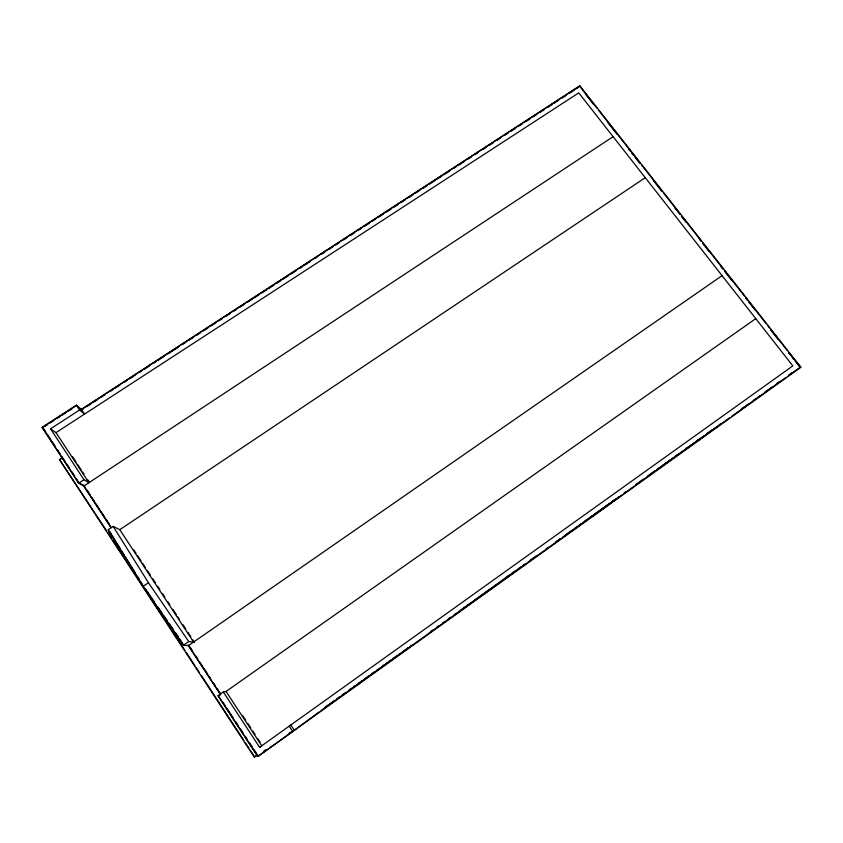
<?xml version="1.0" encoding="UTF-8"?>
<svg xmlns="http://www.w3.org/2000/svg" width="843" height="843" viewBox="0 0 843 843"><rect width="100%" height="100%" fill="white"/><g stroke="black" fill="none" stroke-linecap="round" stroke-linejoin="round"><path stroke-width="1.26" d="M83.341 408.834L80.928 409.951L579.858 85.849L800.85 367.285L258.285 756.171M62.477 457.148L59.6 459.741L254.312 757.151L257.357 754.98M361.837 681.091L362.522 680.501M292.763 731.461L294.333 730.259L290.867 725.022L289.233 726.129L292.763 731.461L257.832 756.487L218 695.707L223.3 691.977L226.05 691.45L755.771 318.633M290.993 732.124L289.128 733.01M257.832 756.487L218.59 696.381M254.66 756.898L257.684 754.727M263.806 751.145L265.924 749.627M324.955 707.277L328.169 704.98M329.708 703.873L333.986 700.807M336.715 698.858L339.919 696.56M341.478 695.443L345.756 692.377M348.475 690.428L351.679 688.13M353.238 687.013L355.377 685.485M361.257 681.376L359.023 682.988L359.434 683.599M364.998 678.583L369.497 675.485M370.878 674.474L375.251 671.376M376.768 670.153L378.992 668.678M381.573 666.813L384.777 664.516M385.989 663.683L390.667 660.195M393.333 658.394L396.568 655.97M397.907 655.127L400.035 653.61M403.902 650.849L408.465 647.572M430.762 631.47L432.902 629.942M436.653 627.245L438.792 625.717M442.522 623.051L444.661 621.512M448.423 618.815L450.562 617.287M454.282 614.621L456.411 613.093M460.183 610.395L462.322 608.857M462.828 608.635L464.883 607.16M466.316 606.106L470.742 602.956M472.091 601.997L474.145 600.522M474.504 600.237L476.622 598.72M478.034 597.719L497.876 583.525M500.236 581.702L509.383 575.147M511.986 573.282L515.199 570.985M517.939 569.014L521.143 566.717M522.681 565.621L524.81 564.093M529.699 560.584L533.977 557.518M534.43 557.202L536.569 555.663M546.19 548.772L548.329 547.244M555.579 542.154L560.226 538.825M565.231 535.263L571.807 530.521M574.599 528.529L577.855 526.222M579.173 525.242L581.301 523.735M585.168 520.953L592.945 515.389M594.283 514.314L604.568 506.949M606.043 505.895L608.172 504.367M612.05 501.585L614.189 500.057M623.82 493.155L625.959 491.627M635.58 484.725L637.719 483.197M639.173 482.164L643.441 479.098M647.34 476.306L655.201 470.679M656.866 469.593L670.649 459.73M671.028 459.446L673.178 457.886M674.442 456.895L678.91 453.797M680.501 452.67L684.959 449.445M686.191 448.465L688.331 446.938M691.018 445.136L694.168 442.87M695.475 441.816L697.614 440.288M697.951 440.046L700.09 438.518M707.235 433.397L709.374 431.858M709.711 431.627L711.84 430.088M718.995 424.967L721.134 423.428M741.461 408.876L744.664 406.579M746.044 405.588L748.184 404.06M753.22 400.446L756.434 398.149M757.804 397.169L759.943 395.641M764.991 392.016L771.693 387.211M776.751 383.586L779.965 381.289M788.511 375.156L791.725 372.859M357.084 684.632L375.451 671.46M377.285 670.153L384.945 664.537M386.02 663.884L396.705 656.233M399.424 654.168L408.128 648.056M465.304 606.971L474.072 600.796M474.735 600.205L491.954 587.877M494.051 586.486L503.545 579.573M504.304 579.152L509.572 575.358M511.659 573.883L516.907 570.121L514.947 571.47M565.2 535.389L577.782 526.38M578.424 526.032L587.192 519.636L584.989 521.174M589.025 518.434L610.501 503.06M611.312 502.46L618.983 496.98L612.798 501.311M664.684 464.114L662.577 465.621L667.551 462.175M665.39 463.608L673.093 458.086M674.874 456.938L682.187 451.563M684.326 450.162L712.145 430.225M713.726 429.098L717.93 426.084L714.832 428.265M319.128 711.977L293.712 730.702M320.93 710.67L402.49 652.25M403.281 651.671L414.24 643.82M415.041 643.241L426 635.401M426.8 634.811L470.889 603.24M472.786 601.87L622.64 494.504M624.642 493.06L634.389 486.084M636.402 484.63L682.482 451.627M684.527 450.151L694.242 443.197M696.286 441.721L705.991 434.777M708.046 433.291L717.751 426.347M719.817 424.861L729.511 417.928M731.576 416.442L786.15 377.348M788.258 375.83L800.334 367.179M223.3 691.977L259.623 747.309L792.82 365.883L578.751 92.867L56.007 432.628L50.538 428.824L79.569 409.983L84.542 414.082L81.392 409.34L76.376 405.167L42.15 427.348L78.736 483.176L83.784 486.105L111.034 527.665M800.85 367.285L788.985 352.722M698.13 440.088L703.547 436.274M706.582 434.092L712.093 430.246M675.833 456.042L679.079 453.745M686.571 448.487L691.734 444.83M648.552 475.536L649.51 474.862L649.942 475.431M651.028 473.798L655.159 470.889M658.267 468.655L661.355 466.527M668.91 461.174L671.017 459.688M699.416 439.972L699.985 439.572M607.655 504.925L610.743 502.755M605.221 506.675L610.574 502.934M612.524 501.564L614.473 500.205M589.268 518.182L593.409 515.284M556.917 541.227L559.963 539.109M562.998 536.991L566.043 534.873M568.224 533.282L571.006 531.343M183.426 645.264L188.758 641.576L193.605 642.06L119.78 529.689L113.183 526.411L107.893 529.941L143.078 586.391L183.426 645.264L188.411 645.654L722.072 275.65M259.623 747.309L261.773 745.834L226.05 691.45M510.026 574.852L512.976 572.829M505.031 578.393L508.656 575.906M486.527 591.765L490.953 588.709M143.078 586.391L148.442 582.745L113.183 526.411M179.77 638.941L183.1 644.568L143.257 586.443L140.834 581.744M108.852 530.458L143.257 586.443M119.78 529.689L645.264 177.694M42.15 427.348L78.515 482.639L76.713 479.119M78.736 483.176L83.963 479.73L88.926 482.723L56.007 432.628M78.515 482.639L83.91 485.357L85.354 487.549M83.784 486.105L613.103 136.671M61.718 458.35L59.6 459.741L106.46 530.563M42.392 427.506L75.902 405.789M45.09 426.221L47.229 424.83M50.432 422.754L53.646 420.668M56.85 418.592L60.064 416.516M62.203 415.125L65.417 413.049M68.62 410.962L71.834 408.887M81.392 409.34L579.858 85.849M86.65 406.684L91.065 403.818M93.267 402.385L97.683 399.529M100.991 397.38L105.396 394.513M109.811 391.647L113.12 389.508M115.322 388.075L119.738 385.209M124.153 382.343L127.462 380.193M129.664 378.77L135.175 375.188M139.59 372.321L141.793 370.888M144.005 369.455L149.517 365.883M153.932 363.017L156.134 361.584M158.336 360.151L163.858 356.568M168.263 353.712L178.189 347.263M182.604 344.397L185.913 342.258M189.222 340.108L193.637 337.242M196.946 335.092L200.255 332.943M203.563 330.804L207.968 327.938M211.277 325.788L215.692 322.922M219.001 320.772L222.31 318.633M225.618 316.483L230.034 313.617M233.342 311.467L236.651 309.318M239.96 307.179L244.365 304.312M247.673 302.163L252.089 299.297M254.291 297.864L258.706 295.008M262.015 292.858L266.43 289.992M268.632 288.559L274.154 284.987M276.356 283.554L280.772 280.687M282.974 279.254L288.485 275.672M290.698 274.238L296.209 270.666M299.518 268.517L302.827 266.367M305.029 264.934L310.551 261.362M314.955 258.495L317.168 257.062M321.573 254.196L324.882 252.046M329.297 249.191L332.606 247.041M335.914 244.892L339.223 242.742M343.638 239.876L346.947 237.737M350.256 235.587L354.661 232.721M357.969 230.571L361.278 228.421M364.587 226.282L369.002 223.416M372.311 221.266L375.62 219.117M378.928 216.967L383.344 214.111M386.652 211.962L391.057 209.096M394.366 206.946L397.675 204.796M400.983 202.657L405.399 199.791M408.707 197.641L413.123 194.775M415.325 193.342L419.74 190.486M423.049 188.337L427.454 185.471M429.667 184.037L435.178 180.455M437.38 179.032L441.795 176.166M443.998 174.733L449.519 171.15M453.924 168.284L456.137 166.861M458.339 165.428L463.85 161.845M468.265 158.979L471.574 156.83M474.883 154.691L478.192 152.541M482.607 149.675L485.916 147.525M489.225 145.375L493.629 142.52M496.938 140.37L500.247 138.22M504.662 135.354L507.971 133.205M511.279 131.065L515.695 128.199M519.003 126.05L522.312 123.9M525.621 121.75L530.026 118.895M533.334 116.745L536.643 114.595M539.952 112.446L544.367 109.59M547.676 107.44L552.091 104.574M554.294 103.141L558.709 100.275M562.018 98.125L566.422 95.27M569.731 93.12L574.146 90.254M576.349 88.821L579.447 86.397M406.684 648.962L407.38 648.583M218 695.707L219.897 695.306M579.731 86.207L596.77 107.904M598.393 109.969L639.753 162.646M641.375 164.712L661.65 190.539M663.272 192.604L680.301 214.301M681.924 216.366L701.387 241.151M703.009 243.227L704.632 245.292M706.255 247.357L723.283 269.043M724.906 271.109L744.38 295.904M745.992 297.969L747.615 300.034M749.237 302.1L766.276 323.796M767.899 325.862L769.511 327.927M771.134 329.992L787.362 350.646M585.358 93.931L593.483 104.29M607.308 121.898L617.065 134.322M628.457 148.832L630.079 150.897M631.702 152.973L633.335 155.038M634.958 157.114L639.837 163.331M653.662 180.939L661.797 191.298M674.811 207.873L676.434 209.939M678.057 212.014L679.69 214.08M681.313 216.156L686.191 222.373M699.205 238.948L700.828 241.014M702.451 243.09L708.963 251.372M721.155 266.915L722.788 268.98M724.411 271.056L731.735 280.382M745.56 297.99L747.183 300.055M748.805 302.131L755.317 310.414M770.765 330.098L778.089 339.423M788.658 352.89L790.281 354.956M791.904 357.032L793.537 359.107M795.16 361.173L800.039 367.39M696.276 441.363L696.697 441.922M695.717 441.764L696.139 442.322M603.535 507.802L603.957 508.382M603.135 508.087L603.556 508.666M555.895 541.933L556.327 542.523M508.066 576.212L508.487 576.802M507.834 576.37L508.255 576.96M463.924 607.118L464.377 607.761M459.003 611.354L459.424 611.955M458.866 611.449L459.287 612.05M410.868 645.127L411.321 645.77M409.466 646.844L409.93 647.424M148.442 582.745L188.758 641.576M145.828 589.426L154.68 602.345M157.63 606.654L162.056 613.114M163.531 615.264L167.22 620.648M169.432 623.873L173.121 629.257M175.333 632.482L178.284 636.792M358.97 683.03L359.392 683.641M76.376 405.167L79.569 409.983M72.509 456.621L76.112 462.112M77.556 464.303L81.17 469.804M82.614 471.996L84.058 474.188M87.661 479.688L89.105 481.88M133.847 549.973L136.008 553.271M137.451 555.463L141.066 560.953M142.509 563.156L145.396 567.55M147.557 570.837L150.444 575.232M152.615 578.53L155.502 582.924M157.662 586.212L159.822 589.51M162.71 593.904L164.88 597.202M167.768 601.596L169.928 604.884M172.815 609.278L176.429 614.768M177.873 616.971L179.317 619.162M182.92 624.652L185.808 629.047M187.968 632.345L190.855 636.739M193.026 640.037L194.47 642.229M242.816 715.812L245.703 720.207M247.874 723.505L250.761 727.899M252.921 731.187L255.081 734.485M257.969 738.879L260.139 742.177M50.538 428.824L83.963 479.73M86.787 489.751L90.391 495.231M91.834 497.433L94.711 501.817M96.144 504.019L99.748 509.499M101.192 511.701L104.785 517.191M106.229 519.383L109.105 523.777M189.159 645.822L192.699 651.228M195.534 655.548L197.662 658.794M199.791 662.04L202.626 666.36M204.048 668.52L207.589 673.926M209.011 676.086L210.423 678.246M213.258 682.567L215.387 685.812M217.515 689.058L220.35 693.378M83.573 485.579L110.928 527.296M188.105 644.979L220.708 694.706M188.411 645.654L220.128 694.021M42.73 427.285L45.817 431.985M47.261 434.177L50.843 439.656M52.287 441.858L55.153 446.242M57.313 449.53L60.19 453.913M62.34 457.201L65.217 461.585M66.65 463.776L69.526 468.16M71.676 471.448L74.553 475.831M222.499 701.555L225.334 705.897M226.756 708.067L233.163 717.836M236.008 722.177L238.137 725.433M240.276 728.689L243.111 733.02M245.25 736.276L247.378 739.532M249.517 742.788L252.363 747.13M253.785 749.301L257.336 754.727M107.904 532.765L111.497 538.255M112.93 540.458L120.844 552.544M122.288 554.736L135.238 574.515M137.398 577.813L165.449 620.659M166.893 622.861L170.486 628.351M171.93 630.553L184.87 650.322M186.314 652.524L194.944 665.707M196.387 667.909L199.264 672.303M201.424 675.601L243.869 740.417M245.302 742.62L248.896 748.11M250.339 750.312L253.933 755.802M109.548 531.575L115.807 541.606M117.198 543.84L119.98 548.298M121.371 550.532L124.153 554.989M125.544 557.212L135.27 572.818M137.356 576.169L139.443 579.51"/></g></svg>
